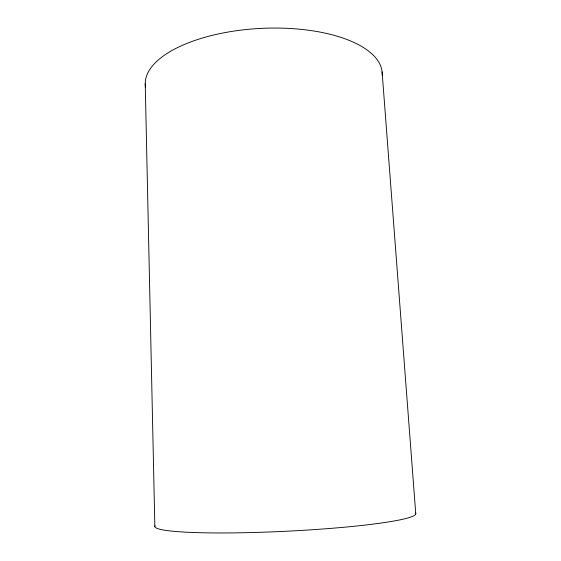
<?xml version="1.0" encoding="UTF-8"?>
<svg xmlns="http://www.w3.org/2000/svg" width="561" height="561" viewBox="0 0 561 561"><rect width="100%" height="100%" fill="white"/><g stroke="black" fill="none" stroke-linecap="round" stroke-linejoin="round"><path stroke-width="0.84" d="M382.104 71.906L415.764 513.792M145.236 83.827L154.85 526.477M415.54 513.091A130.615 11.206 -2.8 0 1 285.423 531.288A130.615 11.206 -2.8 0 1 155.06 525.755M145.509 87.018A118.609 50.525 -2.8 0 1 260.865 28.401A118.609 50.525 -2.8 0 1 382.195 75.104"/></g></svg>
